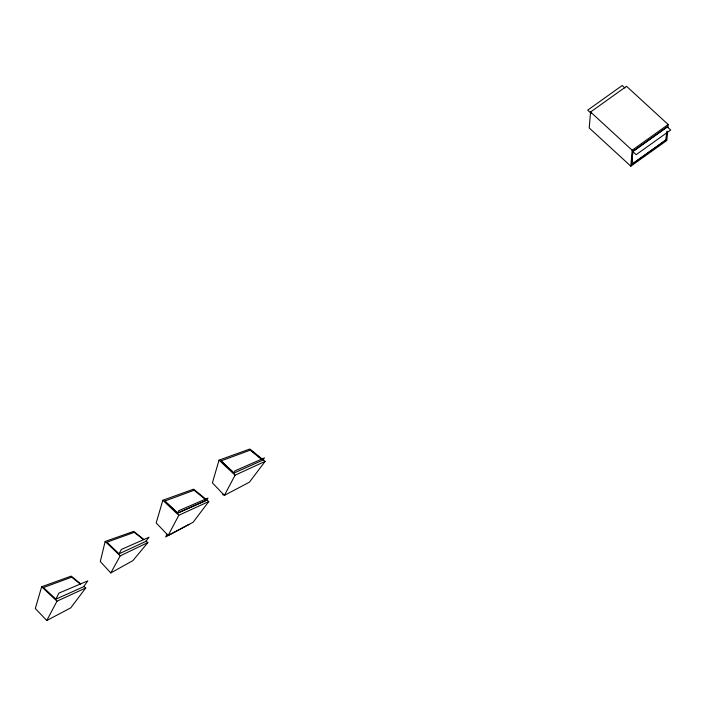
<?xml version="1.0" encoding="UTF-8"?>
<svg xmlns="http://www.w3.org/2000/svg" width="706" height="706" viewBox="0 0 706 706"><rect width="100%" height="100%" fill="white"/><g stroke="black" fill="none" stroke-linecap="round" stroke-linejoin="round"><path stroke-width="1.06" d="M667.902 127.715L668.167 124.53L626.566 86.3L590.56 112.007L589.219 127.954L630.82 166.184L666.826 140.476L667.541 131.969M630.82 166.184L632.161 150.237L668.167 124.53M632.717 151.534L636.15 154.685L670.7 130.019L667.267 126.868L632.717 151.534L631.623 164.489L666.182 139.823L666.905 131.184M666.64 132.401L666.014 139.876L631.808 164.295L632.885 151.472L667.091 127.054M143.945 539.49L133.725 531.371L105.159 541.449L100.305 561.552L110.798 572.928L132.869 560.643L147.845 542.596L145.992 541.114M80.74 583.871L71.174 576.114L41.663 586.765L35.3 608.519L46.773 620.512L70.741 607.857L85.77 587.957L83.837 586.395M205.728 499.036L193.576 489.17L162.821 500.28L156.185 522.943L168.152 535.448L193.126 522.255L208.791 501.516L206.761 499.874M262.111 458.935L249.871 449.007L219.045 460.144L212.391 482.86L224.384 495.4L249.421 482.172L265.121 461.389L263.109 459.747M55.871 599.156L58.898 593.128L87.835 580.861L83.564 586.774L55.871 599.156L43.463 587.533L71.721 577.146L80.246 584.083M167.031 534.274L165.672 536.975L189.031 524.417M223.255 494.226L222.919 494.906L223.573 494.562M233.889 473.082L235.019 470.823L264.432 457.92L262.817 460.153L233.889 473.082L220.925 460.939L250.445 450.084L261.599 459.165M119.093 553.795L121.317 549.489L149.054 537.231L145.718 541.467L119.093 553.795L106.924 542.199L134.264 532.333L143.486 539.693M46.773 620.512L56.992 601.177L85.77 587.957M168.152 535.448L178.794 515.292L208.791 501.516M224.384 495.4L235.063 475.2L265.121 461.389M110.798 572.928L120.214 555.86L147.845 542.596M206.479 500.289L207.97 498.065L178.733 510.712L177.744 512.971L206.479 500.289L177.63 513.183L164.701 501.075L194.141 490.246L205.093 499.31M250.374 450.181L261.476 459.218M624.978 88.012L622.233 85.488L587.674 110.154L591.107 113.304M590.56 112.007L632.161 150.237M221.154 460.939L233.968 472.923M164.93 501.075L177.727 513.05M219.045 460.144L235.063 475.2M162.821 500.28L178.794 515.292M41.663 586.765L56.992 601.177M105.159 541.449L120.214 555.86"/></g></svg>
